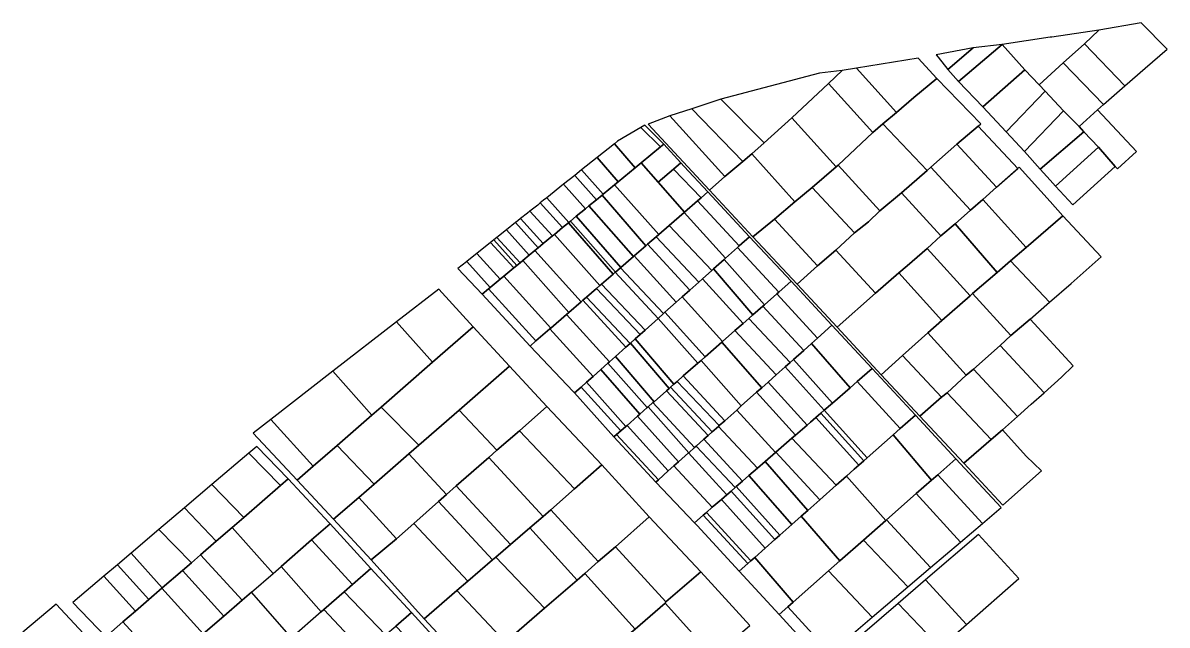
# Model space of a CAD drawing. Header units: metres. Extents: x 569648 to 571548, y 2333509 to 2335006.
# Drawn here: x 571078.3 to 571548, y 2334758.5 to 2335005.8 of the extents above; entities that cross this region are included whole.
import ezdxf

# ---------------------------------------------------------------- set-up
doc = ezdxf.new("R2010")
doc.units = ezdxf.units.M
doc.header["$MEASUREMENT"] = 0
doc.linetypes.add('CENTER', pattern=[2, 1.25, -0.25, 0.25, -0.25])
doc.layers.add('Net bo thua dat', color=210, linetype='CENTER', lineweight=30)

msp = doc.modelspace()

# ---------------------------------------------------------------- linework, layer by layer
at = {"layer": 'Net bo thua dat', "linetype": 'Continuous', "flags": 128}
for points in [[(571548.04, 2334994.96), (571537.33, 2335005.8), (571519.96, 2335002.85), (571514.09, 2334997.22), (571530.66, 2334979.91), (571539, 2334987.18)], [(571514.09, 2334997.22), (571519.96, 2335002.85), (571500.74, 2335000), (571500, 2334999.89), (571480.37, 2334996.97), (571489.65, 2334986.52), (571495.45, 2334980.38), (571505.41, 2334989.38)], [(571480.37, 2334996.97), (571468.43, 2334995.53), (571457.99, 2334986.61), (571462.38, 2334981.73)], [(571489.65, 2334986.52), (571480.37, 2334996.97), (571462.38, 2334981.73), (571472.38, 2334971.29)], [(571514.09, 2334997.22), (571505.41, 2334989.38), (571521.95, 2334972.25), (571530.66, 2334979.91)], [(571453.56, 2334982.97), (571445.81, 2334991.27), (571420.47, 2334987.2), (571436.88, 2334969.03), (571444.02, 2334975.12)], [(571468.43, 2334995.53), (571453.19, 2334992.66), (571454.04, 2334991.74), (571457.99, 2334986.61)], [(571420.47, 2334987.2), (571414.63, 2334986.26), (571409.02, 2334980.97), (571427.24, 2334960.79), (571431.36, 2334964.32), (571436.88, 2334969.03)], [(571497.94, 2334977.75), (571495.45, 2334980.38), (571489.65, 2334986.52), (571472.38, 2334971.29), (571481.92, 2334961.07)], [(571505.41, 2334989.38), (571495.45, 2334980.38), (571497.94, 2334977.75), (571505.52, 2334969.69), (571511.9, 2334963.2), (571519.42, 2334970.03), (571521.95, 2334972.25)], [(571409.02, 2334980.97), (571414.63, 2334986.26), (571405.27, 2334985.12), (571364.77, 2334974.41), (571382.68, 2334956.51), (571394.03, 2334966.83)], [(571470.52, 2334963.44), (571471.51, 2334964.28), (571453.56, 2334982.97), (571444.02, 2334975.12), (571436.88, 2334969.03), (571431.36, 2334964.32), (571449.57, 2334945.13), (571451.01, 2334946.54), (571461.66, 2334955.98)], [(571409.02, 2334980.97), (571394.03, 2334966.83), (571412.23, 2334946.74), (571412.96, 2334947.42), (571427.24, 2334960.79)], [(571505.52, 2334969.69), (571497.94, 2334977.75), (571481.92, 2334961.07), (571489.47, 2334953.04)], [(571364.77, 2334974.41), (571352.88, 2334970.57), (571373.87, 2334948.92), (571377.6, 2334952.06), (571382.68, 2334956.51)], [(571343.93, 2334967.68), (571334.94, 2334964.23), (571360.13, 2334937.14), (571366.48, 2334942.72)], [(571352.88, 2334970.57), (571343.93, 2334967.68), (571366.48, 2334942.72), (571373.87, 2334948.92)], [(571513.82, 2334961.11), (571511.9, 2334963.2), (571505.52, 2334969.69), (571489.47, 2334953.04), (571495.88, 2334945.75)], [(571519.42, 2334970.03), (571511.9, 2334963.2), (571513.82, 2334961.11), (571519.83, 2334954.73), (571526.72, 2334946.81), (571527.72, 2334945.83), (571535.43, 2334952.99)], [(571332.02, 2334962.89), (571322.45, 2334957.18), (571321.22, 2334956.2), (571329.62, 2334946.28), (571332.13, 2334948.35), (571340, 2334954.85)], [(571333.62, 2334963.85), (571332.02, 2334962.89), (571340, 2334954.85), (571341.36, 2334955.97)], [(571412.23, 2334946.74), (571394.03, 2334966.83), (571382.68, 2334956.51), (571377.6, 2334952.06), (571395.19, 2334932.27), (571402.33, 2334938.16)], [(571431.36, 2334964.32), (571427.24, 2334960.79), (571412.96, 2334947.42), (571430.1, 2334928.65), (571439.01, 2334935.99), (571449.57, 2334945.13)], [(571470.52, 2334963.44), (571461.66, 2334955.98), (571478.03, 2334938.3), (571486.7, 2334945.95)], [(571519.83, 2334954.73), (571513.82, 2334961.11), (571495.88, 2334945.75), (571500, 2334941.18), (571502.21, 2334938.73)], [(571321.22, 2334956.2), (571314.09, 2334950.52), (571322.73, 2334940.59), (571329.62, 2334946.28)], [(571348.41, 2334948.36), (571341.36, 2334955.97), (571340, 2334954.85), (571332.13, 2334948.35), (571339.1, 2334940.37), (571345.34, 2334945.72)], [(571461.66, 2334955.98), (571451.01, 2334946.54), (571467.37, 2334928.95), (571472.43, 2334933.23), (571478.03, 2334938.3)], [(571526.72, 2334946.81), (571519.83, 2334954.73), (571502.21, 2334938.73), (571509.31, 2334931.1)], [(571314.09, 2334950.52), (571307.67, 2334945.4), (571316.58, 2334935.51), (571321.17, 2334939.3), (571322.73, 2334940.59)], [(571377.6, 2334952.06), (571373.87, 2334948.92), (571366.48, 2334942.72), (571360.13, 2334937.14), (571377.97, 2334917.89), (571386.83, 2334925.24), (571395.19, 2334932.27)], [(571307.67, 2334945.4), (571304.82, 2334943.13), (571313.72, 2334933.15), (571316.05, 2334935.08), (571316.58, 2334935.51)], [(571339.1, 2334940.37), (571332.13, 2334948.35), (571329.62, 2334946.28), (571322.73, 2334940.59), (571321.17, 2334939.3), (571339.35, 2334918.9), (571343.68, 2334922.65), (571349.76, 2334927.92), (571349.88, 2334928.02)], [(571345.34, 2334945.72), (571339.1, 2334940.37), (571349.88, 2334928.02), (571355.3, 2334932.72), (571356.69, 2334933.93)], [(571349.79, 2334946.87), (571348.41, 2334948.36), (571345.34, 2334945.72), (571356.69, 2334933.93), (571359.51, 2334936.37)], [(571412.96, 2334947.42), (571412.23, 2334946.74), (571402.33, 2334938.16), (571419.75, 2334919.56), (571425.39, 2334924.13), (571430.1, 2334928.65)], [(571451.01, 2334946.54), (571449.57, 2334945.13), (571439.01, 2334935.99), (571455.16, 2334918.32), (571461.05, 2334923.23), (571467.37, 2334928.95)], [(571500, 2334932.43), (571487.34, 2334946.51), (571478.03, 2334938.3), (571472.43, 2334933.23), (571490.18, 2334913.6), (571505.24, 2334926.6)], [(571300.3, 2334939.53), (571293.34, 2334933.98), (571302.39, 2334923.8), (571303.14, 2334924.42), (571305.5, 2334926.37), (571309.21, 2334929.43)], [(571304.82, 2334943.13), (571300.3, 2334939.53), (571309.21, 2334929.43), (571310.7, 2334930.66), (571313.72, 2334933.15)], [(571316.05, 2334935.08), (571313.72, 2334933.15), (571310.7, 2334930.66), (571328.94, 2334909.87), (571329.29, 2334910.17), (571334, 2334914.26)], [(571321.17, 2334939.3), (571316.58, 2334935.51), (571316.05, 2334935.08), (571334, 2334914.26), (571334.74, 2334914.9), (571338.25, 2334917.95), (571339.35, 2334918.9)], [(571359.51, 2334936.37), (571356.69, 2334933.93), (571355.3, 2334932.72), (571372.41, 2334914.21), (571376.62, 2334917.97)], [(571402.33, 2334938.16), (571395.19, 2334932.27), (571386.83, 2334925.24), (571404.51, 2334906.06), (571412.07, 2334912.41), (571419.75, 2334919.56)], [(571449.5, 2334913.19), (571455.16, 2334918.32), (571439.01, 2334935.99), (571430.1, 2334928.65), (571425.39, 2334924.13), (571419.75, 2334919.56), (571412.07, 2334912.41), (571428.29, 2334894.77), (571437.89, 2334903.21), (571441.3, 2334906.09)], [(571290.71, 2334931.88), (571290.44, 2334931.67), (571289.63, 2334931.02), (571286.37, 2334928.43), (571295.73, 2334918.3), (571296.48, 2334918.92), (571299.89, 2334921.74)], [(571293.34, 2334933.98), (571292.09, 2334932.98), (571290.71, 2334931.88), (571299.89, 2334921.74), (571302.22, 2334923.66), (571302.39, 2334923.8)], [(571310.7, 2334930.66), (571309.21, 2334929.43), (571305.5, 2334926.37), (571323.79, 2334905.41), (571328.94, 2334909.87)], [(571355.3, 2334932.72), (571349.88, 2334928.02), (571349.76, 2334927.92), (571366.77, 2334909.18), (571371.64, 2334913.53), (571372.41, 2334914.21)], [(571472.43, 2334933.23), (571467.37, 2334928.95), (571461.05, 2334923.23), (571478.31, 2334903.36), (571483.73, 2334908.1), (571490.18, 2334913.6)], [(571282.64, 2334925.45), (571281.54, 2334924.57), (571280.59, 2334923.81), (571289.83, 2334913.43), (571291.92, 2334915.16)], [(571286.37, 2334928.43), (571285.41, 2334927.66), (571282.64, 2334925.45), (571291.92, 2334915.16), (571295.73, 2334918.3)], [(571305.5, 2334926.37), (571303.14, 2334924.42), (571321.59, 2334903.5), (571323.62, 2334905.26), (571323.79, 2334905.41)], [(571349.76, 2334927.92), (571343.68, 2334922.65), (571361.07, 2334904.09), (571361.81, 2334904.75), (571366.24, 2334908.71), (571366.77, 2334909.18)], [(571521, 2334909.78), (571505.24, 2334926.6), (571490.18, 2334913.6), (571483.73, 2334908.1), (571499.75, 2334891.08), (571508.67, 2334898.8)], [(571276.89, 2334920.86), (571272.87, 2334917.66), (571282.43, 2334907.32), (571283.48, 2334908.19), (571286.17, 2334910.41)], [(571280.59, 2334923.81), (571276.89, 2334920.86), (571286.17, 2334910.41), (571288.52, 2334912.35), (571289.83, 2334913.43)], [(571302.22, 2334923.66), (571299.89, 2334921.74), (571296.48, 2334918.92), (571315.21, 2334897.97), (571315.9, 2334898.57), (571320.6, 2334902.64)], [(571303.14, 2334924.42), (571302.39, 2334923.8), (571302.22, 2334923.66), (571320.6, 2334902.64), (571321.46, 2334903.39), (571321.59, 2334903.5)], [(571343.68, 2334922.65), (571339.35, 2334918.9), (571338.25, 2334917.95), (571355.76, 2334899.36), (571357.3, 2334900.73), (571361.07, 2334904.09)], [(571386.83, 2334925.24), (571377.97, 2334917.89), (571396.15, 2334898.49), (571404.51, 2334906.06)], [(571461.05, 2334923.23), (571455.16, 2334918.32), (571449.5, 2334913.19), (571467.24, 2334893.72), (571468.19, 2334894.63), (571478.31, 2334903.36)], [(571271.65, 2334916.69), (571270.3, 2334915.61), (571279.82, 2334905.16), (571281.06, 2334906.19)], [(571272.87, 2334917.66), (571271.65, 2334916.69), (571281.06, 2334906.19), (571282.43, 2334907.32)], [(571296.48, 2334918.92), (571295.73, 2334918.3), (571291.92, 2334915.16), (571289.83, 2334913.43), (571288.52, 2334912.35), (571307.42, 2334891.22), (571308.2, 2334891.9), (571309.72, 2334893.22), (571313.77, 2334896.72), (571315.21, 2334897.97)], [(571338.25, 2334917.95), (571334.74, 2334914.9), (571352.11, 2334896.1), (571355.76, 2334899.36)], [(571376.62, 2334917.97), (571372.41, 2334914.21), (571371.64, 2334913.53), (571388.63, 2334895.26), (571393.67, 2334899.69)], [(571270.3, 2334915.61), (571264.61, 2334911.07), (571274.23, 2334900.55), (571275.73, 2334901.79), (571279.82, 2334905.16)], [(571288.52, 2334912.35), (571286.17, 2334910.41), (571283.48, 2334908.19), (571302.36, 2334886.84), (571307.42, 2334891.22)], [(571334.74, 2334914.9), (571334, 2334914.26), (571329.29, 2334910.17), (571346.55, 2334891.14), (571349, 2334893.32), (571352.11, 2334896.1)], [(571371.64, 2334913.53), (571366.77, 2334909.18), (571366.24, 2334908.71), (571382.72, 2334890.07), (571387.76, 2334894.5), (571388.63, 2334895.26)], [(571428.29, 2334894.77), (571412.07, 2334912.41), (571404.51, 2334906.06), (571396.15, 2334898.49), (571412.55, 2334880.85)], [(571449.5, 2334913.19), (571441.3, 2334906.09), (571437.89, 2334903.21), (571455.53, 2334883.58), (571467.24, 2334893.72)], [(571260.52, 2334907.82), (571260.41, 2334907.73), (571256.9, 2334904.93), (571266.85, 2334894.46), (571269.44, 2334896.6), (571270.15, 2334897.19)], [(571264.61, 2334911.07), (571261.32, 2334908.46), (571260.52, 2334907.82), (571270.15, 2334897.19), (571274.23, 2334900.55)], [(571283.48, 2334908.19), (571282.43, 2334907.32), (571281.06, 2334906.19), (571279.82, 2334905.16), (571275.73, 2334901.79), (571295.06, 2334880.51), (571301.44, 2334886.04), (571302.36, 2334886.84)], [(571329.29, 2334910.17), (571328.94, 2334909.87), (571323.79, 2334905.41), (571323.62, 2334905.26), (571341.26, 2334886.41), (571341.9, 2334886.99), (571346.55, 2334891.14)], [(571366.24, 2334908.71), (571361.81, 2334904.75), (571377.94, 2334885.87), (571382.05, 2334889.49), (571382.72, 2334890.07)], [(571499.75, 2334891.08), (571483.73, 2334908.1), (571478.31, 2334903.36), (571468.19, 2334894.63), (571483.93, 2334877.43), (571491.8, 2334884.19)], [(571275.73, 2334901.79), (571274.23, 2334900.55), (571270.15, 2334897.19), (571269.44, 2334896.6), (571288.91, 2334875.18), (571294.69, 2334880.18), (571295.06, 2334880.51)], [(571321.46, 2334903.39), (571320.6, 2334902.64), (571315.9, 2334898.57), (571333.72, 2334879.68), (571339.05, 2334884.44)], [(571323.62, 2334905.26), (571321.59, 2334903.5), (571321.46, 2334903.39), (571339.05, 2334884.44), (571339.09, 2334884.47), (571341.26, 2334886.41)], [(571361.81, 2334904.75), (571361.07, 2334904.09), (571357.3, 2334900.73), (571373.93, 2334882.35), (571376.33, 2334884.46), (571377.94, 2334885.87)], [(571437.89, 2334903.21), (571428.29, 2334894.77), (571412.55, 2334880.85), (571430.69, 2334861.24), (571439.34, 2334869.28), (571449.85, 2334878.57), (571455.53, 2334883.58)], [(571315.9, 2334898.57), (571315.21, 2334897.97), (571313.77, 2334896.72), (571331.68, 2334877.86), (571333.72, 2334879.68)], [(571357.3, 2334900.73), (571355.76, 2334899.36), (571352.11, 2334896.1), (571349, 2334893.32), (571365.52, 2334874.97), (571370.64, 2334879.46), (571373.93, 2334882.35)], [(571393.67, 2334899.69), (571388.63, 2334895.26), (571387.76, 2334894.5), (571404.56, 2334876.38), (571410.46, 2334881.63)], [(571263.19, 2334881.05), (571249.05, 2334896.51), (571231.71, 2334883.03), (571246.5, 2334866.49)], [(571269.44, 2334896.6), (571266.85, 2334894.46), (571286.54, 2334873.12), (571288.91, 2334875.18)], [(571309.72, 2334893.22), (571308.2, 2334891.9), (571325.78, 2334872.59), (571327.59, 2334874.21)], [(571313.77, 2334896.72), (571309.72, 2334893.22), (571327.59, 2334874.21), (571327.73, 2334874.33), (571329.64, 2334876.04), (571331.68, 2334877.86)], [(571349, 2334893.32), (571346.55, 2334891.14), (571341.9, 2334886.99), (571358.35, 2334868.67), (571365.28, 2334874.75), (571365.52, 2334874.97)], [(571387.76, 2334894.5), (571382.72, 2334890.07), (571382.05, 2334889.49), (571398.88, 2334871.33), (571402.01, 2334874.11), (571404.56, 2334876.38)], [(571483.93, 2334877.43), (571468.19, 2334894.63), (571467.24, 2334893.72), (571455.53, 2334883.58), (571449.85, 2334878.57), (571465.58, 2334861.19), (571468.55, 2334863.67), (571479.44, 2334873.38)], [(571308.2, 2334891.9), (571307.42, 2334891.22), (571302.36, 2334886.84), (571301.44, 2334886.04), (571319.05, 2334866.59), (571321.61, 2334868.88), (571325.78, 2334872.59)], [(571382.05, 2334889.49), (571377.94, 2334885.87), (571376.33, 2334884.46), (571393.23, 2334866.3), (571394.6, 2334867.52), (571398.88, 2334871.33)], [(571231.71, 2334883.03), (571205.59, 2334862.73), (571221.51, 2334844.69), (571225.33, 2334848.03), (571246.5, 2334866.49)], [(571301.44, 2334886.04), (571295.06, 2334880.51), (571294.69, 2334880.18), (571312.38, 2334860.64), (571315.52, 2334863.44), (571318.5, 2334866.1), (571319.05, 2334866.59)], [(571339.09, 2334884.47), (571339.05, 2334884.44), (571333.72, 2334879.68), (571331.68, 2334877.86), (571329.64, 2334876.04), (571345.54, 2334857.42), (571346.9, 2334858.61), (571349.41, 2334860.82), (571355.32, 2334866.01)], [(571341.9, 2334886.99), (571341.26, 2334886.41), (571339.09, 2334884.47), (571355.32, 2334866.01), (571356.7, 2334867.22), (571358.35, 2334868.67)], [(571376.33, 2334884.46), (571373.93, 2334882.35), (571370.64, 2334879.46), (571387.57, 2334861.26), (571391.25, 2334864.54), (571393.23, 2334866.3)], [(571491.8, 2334884.19), (571483.93, 2334877.43), (571479.44, 2334873.38), (571497.55, 2334853.92), (571504.64, 2334860.39), (571509.52, 2334864.98)], [(571278.08, 2334864.9), (571263.19, 2334881.05), (571246.5, 2334866.49), (571225.33, 2334848.03), (571240.81, 2334832.36), (571257.39, 2334846.84)], [(571294.69, 2334880.18), (571288.91, 2334875.18), (571286.54, 2334873.12), (571304.25, 2334854.45), (571304.78, 2334853.86), (571307.46, 2334856.25), (571309.72, 2334858.26), (571312.38, 2334860.64)], [(571370.64, 2334879.46), (571365.52, 2334874.97), (571365.28, 2334874.75), (571381.61, 2334855.96), (571384.21, 2334858.28), (571387.57, 2334861.26)], [(571410.46, 2334881.63), (571404.56, 2334876.38), (571402.01, 2334874.11), (571417.91, 2334856.01), (571420.84, 2334858.55), (571426.99, 2334863.9)], [(571449.85, 2334878.57), (571439.34, 2334869.28), (571455.38, 2334852.17), (571457.69, 2334853.96), (571465.58, 2334861.19)], [(571327.73, 2334874.33), (571327.59, 2334874.21), (571325.78, 2334872.59), (571321.61, 2334868.88), (571337.4, 2334850.26), (571342.52, 2334854.77), (571343.6, 2334855.71)], [(571329.64, 2334876.04), (571327.73, 2334874.33), (571343.6, 2334855.71), (571344.17, 2334856.21), (571345.54, 2334857.42)], [(571365.28, 2334874.75), (571358.35, 2334868.67), (571356.7, 2334867.22), (571373.23, 2334848.51), (571379.51, 2334854.1), (571381.61, 2334855.96)], [(571402.01, 2334874.11), (571398.88, 2334871.33), (571394.6, 2334867.52), (571410.62, 2334849.68), (571417.91, 2334856.01)], [(571439.34, 2334869.28), (571430.69, 2334861.24), (571446.56, 2334844.3), (571455.38, 2334852.17)], [(571479.44, 2334873.38), (571468.55, 2334863.67), (571486.64, 2334844.2), (571492.29, 2334849.23), (571497.55, 2334853.92)], [(571293.44, 2334848.26), (571278.08, 2334864.9), (571257.39, 2334846.84), (571272.9, 2334830.3), (571282.11, 2334838.35)], [(571318.5, 2334866.1), (571315.52, 2334863.44), (571331.57, 2334845.15), (571334.62, 2334847.82)], [(571321.61, 2334868.88), (571319.05, 2334866.59), (571318.5, 2334866.1), (571334.62, 2334847.82), (571334.99, 2334848.15), (571336.93, 2334849.86), (571337.4, 2334850.26)], [(571356.7, 2334867.22), (571355.32, 2334866.01), (571349.41, 2334860.82), (571366.43, 2334842.46), (571371.33, 2334846.82), (571373.23, 2334848.51)], [(571391.25, 2334864.54), (571387.57, 2334861.26), (571384.21, 2334858.28), (571400.2, 2334840.64), (571401.66, 2334841.9), (571403.83, 2334843.79), (571405.91, 2334845.59), (571407.2, 2334846.71)], [(571394.6, 2334867.52), (571393.23, 2334866.3), (571391.25, 2334864.54), (571407.2, 2334846.71), (571407.27, 2334846.77), (571407.28, 2334846.78), (571410.62, 2334849.68)], [(571205.59, 2334862.73), (571180.12, 2334842.92), (571197.47, 2334823.72), (571207.28, 2334832.28), (571221.51, 2334844.69)], [(571315.52, 2334863.44), (571312.38, 2334860.64), (571309.72, 2334858.26), (571325.79, 2334840.06), (571326.33, 2334840.54), (571330.61, 2334844.3), (571331.57, 2334845.15)], [(571349.41, 2334860.82), (571346.9, 2334858.61), (571364.15, 2334840.43), (571366.43, 2334842.46)], [(571426.99, 2334863.9), (571420.84, 2334858.55), (571438.51, 2334839.26), (571444.76, 2334844.79)], [(571486.64, 2334844.2), (571468.55, 2334863.67), (571465.58, 2334861.19), (571457.69, 2334853.96), (571475.81, 2334834.71), (571480.51, 2334838.69)], [(571307.46, 2334856.25), (571304.78, 2334853.86), (571320.93, 2334835.8), (571322.03, 2334836.76), (571323.79, 2334838.31)], [(571309.72, 2334858.26), (571307.46, 2334856.25), (571323.79, 2334838.31), (571325.79, 2334840.06)], [(571344.17, 2334856.21), (571343.6, 2334855.71), (571342.52, 2334854.77), (571359.63, 2334836.41), (571361.27, 2334837.86)], [(571346.9, 2334858.61), (571345.54, 2334857.42), (571344.17, 2334856.21), (571361.27, 2334837.86), (571363.8, 2334840.12), (571364.15, 2334840.43)], [(571384.21, 2334858.28), (571381.61, 2334855.96), (571379.51, 2334854.1), (571395.48, 2334836.54), (571400.2, 2334840.64)], [(571420.84, 2334858.55), (571417.91, 2334856.01), (571410.62, 2334849.68), (571407.28, 2334846.78), (571407.27, 2334846.77), (571424.94, 2334827.25), (571435.51, 2334836.6), (571438.51, 2334839.26)], [(571342.52, 2334854.77), (571337.4, 2334850.26), (571336.93, 2334849.86), (571354, 2334831.4), (571354.74, 2334832.06), (571357.84, 2334834.82), (571359.63, 2334836.41)], [(571379.51, 2334854.1), (571373.23, 2334848.51), (571371.33, 2334846.82), (571387.29, 2334829.42), (571387.46, 2334829.58), (571394.01, 2334835.26), (571395.48, 2334836.54)], [(571457.69, 2334853.96), (571455.38, 2334852.17), (571446.56, 2334844.3), (571464.54, 2334824.98), (571475.81, 2334834.71)], [(571240.81, 2334832.36), (571225.33, 2334848.03), (571221.51, 2334844.69), (571207.28, 2334832.28), (571222.51, 2334816.41), (571236.75, 2334828.81)], [(571257.39, 2334846.84), (571240.81, 2334832.36), (571236.75, 2334828.81), (571252.18, 2334812.18), (571256.22, 2334815.71), (571269.52, 2334827.35), (571272.9, 2334830.3)], [(571293.44, 2334848.26), (571282.11, 2334838.35), (571304.81, 2334814.5), (571315.92, 2334824.35)], [(571334.99, 2334848.15), (571334.62, 2334847.82), (571331.57, 2334845.15), (571330.61, 2334844.3), (571347.46, 2334825.58), (571351.51, 2334829.19), (571351.65, 2334829.31)], [(571336.93, 2334849.86), (571334.99, 2334848.15), (571351.65, 2334829.31), (571354, 2334831.4)], [(571371.33, 2334846.82), (571366.43, 2334842.46), (571364.15, 2334840.43), (571363.8, 2334840.12), (571379.82, 2334822.94), (571383.04, 2334825.73), (571387.29, 2334829.42)], [(571405.91, 2334845.59), (571403.83, 2334843.79), (571421.53, 2334824.23), (571423.56, 2334826.03)], [(571407.27, 2334846.77), (571407.2, 2334846.71), (571405.91, 2334845.59), (571423.56, 2334826.03), (571424.94, 2334827.25)], [(571180.12, 2334842.92), (571172.85, 2334837.27), (571190.88, 2334817.97), (571197.47, 2334823.72)], [(571330.61, 2334844.3), (571326.33, 2334840.54), (571343.24, 2334821.83), (571345.53, 2334823.87), (571347.46, 2334825.58)], [(571403.83, 2334843.79), (571401.66, 2334841.9), (571400.2, 2334840.64), (571395.48, 2334836.54), (571394.01, 2334835.26), (571412.16, 2334815.93), (571416.46, 2334819.73), (571419.58, 2334822.5), (571421.53, 2334824.23)], [(571444.76, 2334844.79), (571438.51, 2334839.26), (571435.51, 2334836.6), (571451.29, 2334817.99), (571453.88, 2334820.27), (571461.32, 2334826.84)], [(571282.11, 2334838.35), (571272.9, 2334830.3), (571269.52, 2334827.35), (571291.84, 2334803.09), (571295.04, 2334805.84), (571304.81, 2334814.5)], [(571322.03, 2334836.76), (571320.93, 2334835.8), (571338.13, 2334817.28), (571339.17, 2334818.2)], [(571326.33, 2334840.54), (571325.79, 2334840.06), (571323.79, 2334838.31), (571322.03, 2334836.76), (571339.17, 2334818.2), (571343.24, 2334821.83)], [(571363.8, 2334840.12), (571361.27, 2334837.86), (571359.63, 2334836.41), (571357.84, 2334834.82), (571373.73, 2334817.65), (571376.33, 2334819.91), (571379.82, 2334822.94)], [(571451.29, 2334817.99), (571435.51, 2334836.6), (571424.94, 2334827.25), (571423.56, 2334826.03), (571421.53, 2334824.23), (571419.58, 2334822.5), (571416.46, 2334819.73), (571432.57, 2334801.49), (571432.86, 2334801.75), (571445.08, 2334812.52)], [(571496.41, 2334821.9), (571490.22, 2334827.85), (571480.51, 2334838.69), (571475.81, 2334834.71), (571464.54, 2334824.98), (571480.64, 2334807.74)], [(571174.35, 2334831.86), (571171.05, 2334829.06), (571184, 2334815.78), (571187.26, 2334818.61)], [(571207.28, 2334832.28), (571197.47, 2334823.72), (571190.88, 2334817.97), (571205.86, 2334802.02), (571216.22, 2334810.93), (571222.51, 2334816.41)], [(571354.74, 2334832.06), (571354, 2334831.4), (571351.65, 2334829.31), (571351.51, 2334829.19), (571362.81, 2334816.95), (571367.31, 2334812.08), (571369.04, 2334813.58), (571370.65, 2334814.98), (571366.27, 2334819.68)], [(571357.84, 2334834.82), (571354.74, 2334832.06), (571366.27, 2334819.68), (571370.65, 2334814.98), (571371.16, 2334815.42), (571373.73, 2334817.65)], [(571394.01, 2334835.26), (571387.46, 2334829.58), (571405.4, 2334809.94), (571412.16, 2334815.93)], [(571184, 2334815.78), (571171.05, 2334829.06), (571155.88, 2334816.19), (571168.96, 2334802.76)], [(571236.75, 2334828.81), (571222.51, 2334816.41), (571216.22, 2334810.93), (571231.63, 2334793.96), (571238.77, 2334800.29), (571248.85, 2334809.23), (571252.18, 2334812.18)], [(571269.52, 2334827.35), (571256.22, 2334815.71), (571278.49, 2334791.6), (571286.43, 2334798.43), (571291.84, 2334803.09)], [(571362.81, 2334816.95), (571351.51, 2334829.19), (571347.46, 2334825.58), (571345.53, 2334823.87), (571361.32, 2334806.88), (571365.09, 2334810.15), (571367.31, 2334812.08)], [(571387.46, 2334829.58), (571387.29, 2334829.42), (571383.04, 2334825.73), (571400.5, 2334805.61), (571405.4, 2334809.94)], [(571461.32, 2334826.84), (571453.88, 2334820.27), (571472.23, 2334800.29), (571479.95, 2334806.86)], [(571335.39, 2334802.99), (571315.92, 2334824.35), (571304.81, 2334814.5), (571295.04, 2334805.84), (571314.49, 2334784.61), (571321.57, 2334790.71)], [(571345.53, 2334823.87), (571343.24, 2334821.83), (571339.17, 2334818.2), (571338.13, 2334817.28), (571354.04, 2334800.56), (571357.62, 2334803.67), (571358.92, 2334804.8), (571361.32, 2334806.88)], [(571383.04, 2334825.73), (571379.82, 2334822.94), (571376.33, 2334819.91), (571393.97, 2334799.83), (571397.85, 2334803.26), (571400.5, 2334805.61)], [(571196.8, 2334793.51), (571204.39, 2334800.09), (571204.06, 2334800.45), (571187.26, 2334818.61), (571184, 2334815.78), (571168.96, 2334802.76), (571164.2, 2334798.63), (571180.98, 2334779.76), (571184.26, 2334782.61)], [(571376.33, 2334819.91), (571373.73, 2334817.65), (571371.16, 2334815.42), (571389.02, 2334795.45), (571393.97, 2334799.83)], [(571432.57, 2334801.49), (571416.46, 2334819.73), (571412.16, 2334815.93), (571405.4, 2334809.94), (571400.5, 2334805.61), (571397.85, 2334803.26), (571413.74, 2334784.9), (571423.43, 2334793.43)], [(571453.88, 2334820.27), (571451.29, 2334817.99), (571445.08, 2334812.52), (571463.24, 2334792.63), (571472.23, 2334800.29)], [(571155.88, 2334816.19), (571144.62, 2334806.64), (571157.68, 2334792.99), (571164.2, 2334798.63), (571168.96, 2334802.76)], [(571256.22, 2334815.71), (571252.18, 2334812.18), (571248.85, 2334809.23), (571271.12, 2334785.26), (571272.5, 2334786.45), (571278.49, 2334791.6)], [(571369.04, 2334813.58), (571367.31, 2334812.08), (571365.09, 2334810.15), (571383.05, 2334790.16), (571386.99, 2334793.65)], [(571371.16, 2334815.42), (571370.65, 2334814.98), (571369.04, 2334813.58), (571386.99, 2334793.65), (571389.02, 2334795.45)], [(571445.08, 2334812.52), (571432.86, 2334801.75), (571450.96, 2334782.18), (571463.24, 2334792.63)], [(571216.22, 2334810.93), (571205.86, 2334802.02), (571221.34, 2334785.34), (571231.63, 2334793.96)], [(571248.85, 2334809.23), (571238.77, 2334800.29), (571260.96, 2334776.53), (571271.12, 2334785.26)], [(571365.09, 2334810.15), (571361.32, 2334806.88), (571358.92, 2334804.8), (571377.09, 2334784.88), (571378.73, 2334786.33), (571383.05, 2334790.16)], [(571144.62, 2334806.64), (571134.13, 2334797.76), (571147.47, 2334784.15), (571151.21, 2334787.38), (571157.68, 2334792.99)], [(571295.04, 2334805.84), (571291.84, 2334803.09), (571286.43, 2334798.43), (571305.78, 2334777.03), (571308.93, 2334779.77), (571314.49, 2334784.61)], [(571357.62, 2334803.67), (571354.04, 2334800.56), (571355.14, 2334799.41), (571372.38, 2334780.71), (571375.93, 2334783.85)], [(571358.92, 2334804.8), (571357.62, 2334803.67), (571375.93, 2334783.85), (571377.09, 2334784.88)], [(571397.85, 2334803.26), (571393.97, 2334799.83), (571389.02, 2334795.45), (571386.99, 2334793.65), (571383.05, 2334790.16), (571378.73, 2334786.33), (571394.54, 2334767.98), (571409.05, 2334780.77), (571413.74, 2334784.9)], [(571164.2, 2334798.63), (571157.68, 2334792.99), (571151.21, 2334787.38), (571168.26, 2334768.71), (571172.08, 2334772.02), (571180.98, 2334779.76)], [(571204.39, 2334800.09), (571196.8, 2334793.51), (571213.56, 2334775.18), (571221.17, 2334781.83)], [(571238.77, 2334800.29), (571231.63, 2334793.96), (571221.34, 2334785.34), (571243.06, 2334761.13), (571256.48, 2334772.67), (571260.96, 2334776.53)], [(571286.43, 2334798.43), (571278.49, 2334791.6), (571272.5, 2334786.45), (571292.48, 2334765.47), (571305.78, 2334777.03)], [(571335.39, 2334802.99), (571321.57, 2334790.71), (571342.24, 2334768.14), (571356.62, 2334780.4)], [(571432.86, 2334801.75), (571432.57, 2334801.49), (571423.43, 2334793.43), (571441.6, 2334774.21), (571450.96, 2334782.18)], [(571134.13, 2334797.76), (571122.71, 2334788.07), (571135.52, 2334773.79), (571143.79, 2334780.95), (571147.47, 2334784.15)], [(571487.17, 2334777.64), (571470.55, 2334795.78), (571448.89, 2334777.12), (571465.64, 2334758.72)], [(571196.8, 2334793.51), (571184.26, 2334782.61), (571200.81, 2334764.02), (571201.83, 2334764.92), (571210.21, 2334772.25), (571213.56, 2334775.18)], [(571321.57, 2334790.71), (571314.49, 2334784.61), (571308.93, 2334779.77), (571329.63, 2334756.84), (571342.01, 2334767.51), (571342.24, 2334768.14)], [(571423.43, 2334793.43), (571413.74, 2334784.9), (571409.05, 2334780.77), (571427.02, 2334761.8), (571441.6, 2334774.21)], [(571122.71, 2334788.07), (571117.13, 2334783.33), (571130.04, 2334769.04), (571135.52, 2334773.79)], [(571151.21, 2334787.38), (571147.47, 2334784.15), (571143.79, 2334780.95), (571160.74, 2334762.18), (571168.26, 2334768.71)], [(571272.5, 2334786.45), (571271.12, 2334785.26), (571260.96, 2334776.53), (571256.48, 2334772.67), (571276.44, 2334751.52), (571276.83, 2334751.86), (571292.48, 2334765.47)], [(571378.73, 2334786.33), (571377.09, 2334784.88), (571375.93, 2334783.85), (571372.38, 2334780.71), (571372.38, 2334780.71), (571388.82, 2334762.94), (571392.39, 2334766.08), (571394.54, 2334767.98)], [(571117.13, 2334783.33), (571111.58, 2334778.63), (571124.56, 2334764.3), (571130.04, 2334769.04)], [(571143.79, 2334780.95), (571135.52, 2334773.79), (571135.38, 2334773.67), (571152.37, 2334754.91), (571160.74, 2334762.18)], [(571221.17, 2334781.83), (571213.56, 2334775.18), (571210.21, 2334772.25), (571227.18, 2334754.51), (571231.42, 2334758.14), (571237.87, 2334763.66)], [(571308.93, 2334779.77), (571305.78, 2334777.03), (571292.48, 2334765.47), (571276.83, 2334751.86), (571297.75, 2334729.15), (571308.19, 2334738.37), (571327.37, 2334754.89), (571329.63, 2334756.84)], [(571356.62, 2334780.4), (571342.24, 2334768.14), (571342.01, 2334767.51), (571361.76, 2334745.43), (571376.76, 2334758.31)], [(571427.02, 2334761.8), (571409.05, 2334780.77), (571394.54, 2334767.98), (571392.39, 2334766.08), (571409.66, 2334747.02)], [(571111.58, 2334778.63), (571098.77, 2334767.77), (571112.35, 2334753.72), (571119.37, 2334759.8), (571124.56, 2334764.3)], [(571448.89, 2334777.12), (571437.69, 2334767.46), (571454.88, 2334749.27), (571465.64, 2334758.72)], [(571135.38, 2334773.67), (571130.04, 2334769.04), (571124.56, 2334764.3), (571119.37, 2334759.8), (571136.46, 2334741.09), (571147.55, 2334750.72), (571152.37, 2334754.91)], [(571172.08, 2334772.02), (571168.26, 2334768.71), (571160.74, 2334762.18), (571152.37, 2334754.91), (571147.55, 2334750.72), (571164.02, 2334731.85), (571177.67, 2334743.79), (571188.61, 2334753.35)], [(571210.21, 2334772.25), (571201.83, 2334764.92), (571218.49, 2334747.07), (571225.15, 2334752.77), (571227.18, 2334754.51)], [(571256.48, 2334772.67), (571243.06, 2334761.13), (571262.95, 2334739.66), (571276.44, 2334751.52)], [(571091.95, 2334767.13), (571078.29, 2334755.66), (571093.42, 2334739.63), (571106.9, 2334751.16)], [(571342.01, 2334767.51), (571329.63, 2334756.84), (571327.37, 2334754.89), (571347.38, 2334732.81), (571349.69, 2334734.8), (571359.28, 2334743.24), (571361.76, 2334745.43)], [(571392.39, 2334766.08), (571388.82, 2334762.94), (571388.95, 2334762.8), (571406.04, 2334743.93), (571409.66, 2334747.02)], [(571454.88, 2334749.27), (571437.69, 2334767.46), (571416.11, 2334748.87), (571433.3, 2334730.32)], [(571214.54, 2334743.69), (571218.49, 2334747.07), (571201.83, 2334764.92), (571200.81, 2334764.02), (571188.61, 2334753.35), (571177.67, 2334743.79), (571194.07, 2334726.17), (571194.3, 2334726.37), (571201.14, 2334732.23)], [(571237.87, 2334763.66), (571231.42, 2334758.14), (571249.14, 2334739.53), (571255.14, 2334744.8), (571255.13, 2334744.82)], [(571119.37, 2334759.8), (571114.73, 2334755.78), (571131.86, 2334737.09), (571136.46, 2334741.09)]]:
    msp.add_lwpolyline(points, close=True, dxfattribs=at)

doc.saveas('drawing.dxf')
